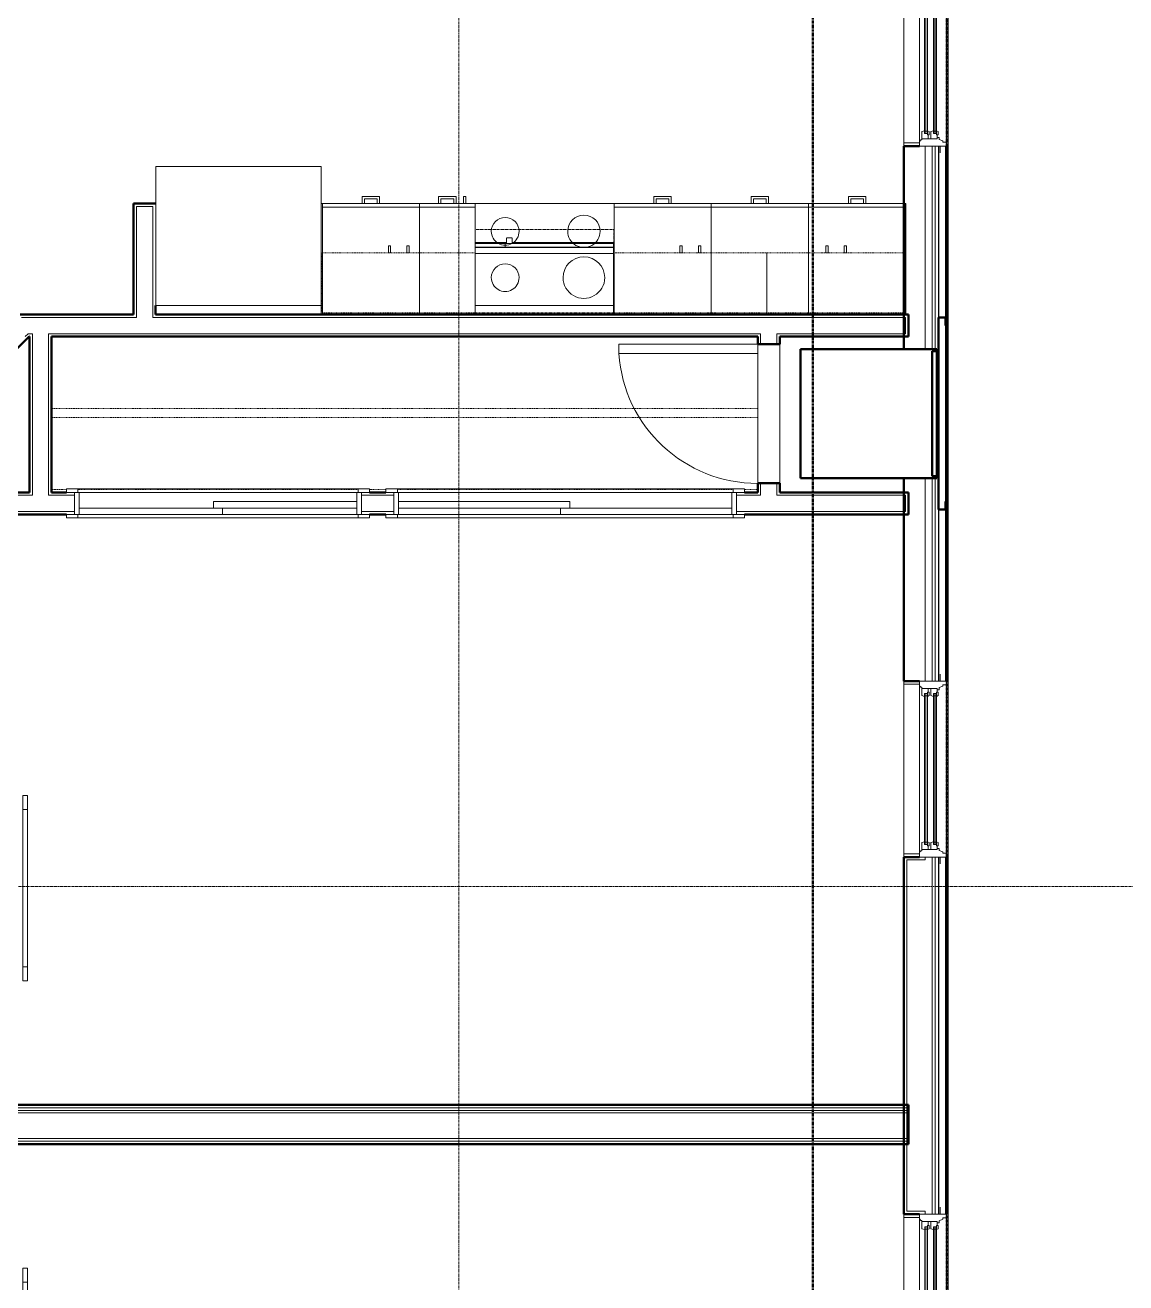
# Model space of a CAD drawing. Header units: inches. Extents: x -4235 to -464, y 9767 to 12359.
# Drawn here: x -2267 to -2029.2, y 10381.6 to 10653.3 of the extents above; entities that cross this region are included whole.
import ezdxf

# ---------------------------------------------------------------- set-up
doc = ezdxf.new("R2010")
doc.units = ezdxf.units.IN
doc.header["$MEASUREMENT"] = 0
for name, pattern in [('Dash', [0.25, 0.125, -0.125]), ('Dash 1_16_', [0.125, 0.0625, -0.0625]), ('Grid Line 1_2_', [0.875, 0.5, -0.125, 0.125, -0.125]), ('Overhead', [0.15625, 0.09375, -0.0625])]:
    doc.linetypes.add(name, pattern=pattern)
for name, color, linetype, lineweight in [('0-1', 7, 'Continuous', 5), ('0-2', 10, 'Continuous', 9), ('A-DOOR-1', 10, 'Continuous', 9), ('A-DOOR-2', 50, 'Continuous', 20), ('A-DOOR-FRAM-1', 10, 'Continuous', 9), ('A-GENM', 5, 'Continuous', 9), ('A-GENM-4', 5, 'Continuous', 50), ('A-GLAZ-1', 151, 'Continuous', 9), ('A-GLAZ-2', 151, 'Continuous', 20), ('A-GLAZ-3', 151, 'Continuous', 50), ('A-WALL', 113, 'Continuous', 13), ('A-WALL-1', 7, 'Continuous', 50), ('A-WALL-2', 250, 'Continuous', 13), ('A-WALL-3', 10, 'Continuous', 9), ('A-WALL-4', 254, 'Continuous', 9), ('A-WALL-5', 113, 'Continuous', 9), ('A-WALL-6', 113, 'Continuous', 50), ('C-PROP-LINE-1', 91, 'Dash 1_16_', 50), ('I-WALL-1', 7, 'Continuous', 50), ('Q-CASE-1', 254, 'Continuous', 9), ('Q-CASE-2', 10, 'Continuous', 9), ('Q-CASE-3', 254, 'Dash', 9), ('Q-CASE-4', 10, 'Dash', 9), ('Q-CASE-HDLN-1', 10, 'Dash', 9), ('Q-CASE-HDLN-2', 254, 'Dash', 9), ('Q-SPCQ-1', 10, 'Continuous', 9), ('Q-SPCQ-2', 91, 'Overhead', 9), ('S-GRID-1', 1, 'Grid Line 1_2_', 9)]:
    doc.layers.add(name, color=color, linetype=linetype, lineweight=lineweight)

# ---------------------------------------------------------------- blocks, each defined once
blk = doc.blocks.new('SWING - SINGLE - FLUSH - 30_ x 70_ - MAGIC PAK DOOR - ACOUSTICAL SEAL - IN CLOSET-3199421-BACKGROUND - RCP - 2ND FLOOR')
at = {"layer": 'A-DOOR-1'}
blk.add_arc((15, 2.375), 30.067, 93.81407, 180, dxfattribs=at)
at = {"layer": 'A-DOOR-2'}
for p, q in [((13, 2.375), (13, 32.375)), ((15, 32.375), (13, 32.375)), ((15, 2.375), (15, 32.375)), ((15, 2.375), (13, 2.375))]:
    blk.add_line(p, q, dxfattribs=at)
blk = doc.blocks.new('SWING - SINGLE - FLUSH - 2-10 x 6-8 - PRIVACY-3199407-BACKGROUND - RCP - 2ND FLOOR')
at = {"layer": 'A-DOOR-1'}
blk.add_arc((17, 2.37), 34.07, 93.3657, 180, dxfattribs=at)
at = {"layer": 'A-DOOR-2'}
for p, q in [((15, 2.37), (15, 36.38)), ((17, 36.38), (15, 36.38)), ((17, 2.37), (17, 36.38)), ((17, 2.37), (15, 2.37))]:
    blk.add_line(p, q, dxfattribs=at)
at = {"layer": 'A-DOOR-FRAM-1'}
for p, q in [((-17, 3.37), (-20, 3.37)), ((-20, 2.37), (-20, 3.37)), ((17, 3.37), (-17, 3.37)), ((-17, 2.37), (-17, 3.37)), ((20, 3.37), (17, 3.37)), ((17, 2.37), (17, 3.37)), ((20, 2.37), (20, 3.37)), ((-20, 2.37), (-17, 2.37)), ((-17, 2.37), (17, 2.37)), ((17, 2.37), (20, 2.37)), ((-17, -2.38), (-20, -2.38)), ((-20, -2.38), (-20, -3.38)), ((17, -2.38), (-17, -2.38)), ((-17, -2.38), (-17, -3.38)), ((20, -2.38), (17, -2.38)), ((17, -2.38), (17, -3.38)), ((20, -2.38), (20, -3.38)), ((-20, -3.38), (-17, -3.38)), ((-17, -3.38), (17, -3.38)), ((17, -3.38), (20, -3.38))]:
    blk.add_line(p, q, dxfattribs=at)
blk = doc.blocks.new('SLIDING - FLUSH - 6-0 x 6-8-3203587-BACKGROUND - RCP - 2ND FLOOR')
at = {"layer": 'A-DOOR-1'}
for p, q in [((-38.75, 2.25), (-38.75, 3)), ((-36.25, 3), (-38.75, 3)), ((36.25, 3), (-36.25, 3)), ((-36.25, 3), (-36.25, 2.25)), ((36.25, 2.25), (36.25, 3)), ((36.25, 3), (38.75, 3)), ((38.75, 3), (38.75, 2.25)), ((-38.75, 2.25), (-36.25, 2.25)), ((1, 2.25), (-36, 2.25)), ((-36, 2.25), (-36, 0.875)), ((-36, 0.875), (1, 0.875)), ((36, 0.875), (-1, 0.875)), ((-1, 0.875), (-1, -0.5)), ((1, 2.25), (1, 0.875)), ((36, 0.875), (36, -0.5)), ((38.75, 2.25), (36.25, 2.25)), ((-38.75, -3.25), (-38.75, -2.5)), ((-36.25, -2.5), (-38.75, -2.5)), ((-36.25, -2.5), (-36.25, -3.25)), ((-1, -0.5), (36, -0.5)), ((36.25, -2.5), (38.75, -2.5)), ((36.25, -3.25), (36.25, -2.5)), ((38.75, -2.5), (38.75, -3.25)), ((-38.75, -3.25), (-36.25, -3.25)), ((-36.25, -3.25), (36.25, -3.25)), ((38.75, -3.25), (36.25, -3.25))]:
    blk.add_line(p, q, dxfattribs=at)
at = {"layer": 'A-DOOR-FRAM-1'}
for p, q in [((-36, 2.25), (-37, 2.25)), ((-37, -2.5), (-37, 2.25)), ((-36, 2.25), (-36, -2.5)), ((36, 2.25), (1, 2.25)), ((36, -2.5), (36, 2.25)), ((36, 2.25), (37, 2.25)), ((37, 2.25), (37, -2.5)), ((-37, -2.5), (-36, -2.5)), ((-36, -2.5), (36, -2.5)), ((37, -2.5), (36, -2.5))]:
    blk.add_line(p, q, dxfattribs=at)
blk = doc.blocks.new('OD_CW_Closet - OD_CW_Closet-3211085-BACKGROUND - RCP - 2ND FLOOR')
at = {"layer": 'Q-CASE-HDLN-1'}
for p, q in [((0.74, 9), (3.59, 9)), ((6.09, 9), (78.59, 9)), ((81.09, 9), (84.59, 9)), ((87.09, 9), (147.59, 9)), ((150.09, 9), (153.3, 9)), ((0.74, -22.35), (0.74, 7.65)), ((0.74, -6.5), (153.3, -6.5)), ((0.74, -8.5), (153.3, -8.5))]:
    blk.add_line(p, q, dxfattribs=at)
at = {"layer": 'Q-CASE-HDLN-2'}
for p, q in [((0.74, 7.65), (0.74, 9)), ((153.3, 9), (153.3, -24)), ((0.74, -24), (0.74, -22.35)), ((153.3, -24), (0.74, -24))]:
    blk.add_line(p, q, dxfattribs=at)
blk = doc.blocks.new('SLIDING - FLUSH - 5-0 x 6-8-3203586-BACKGROUND - RCP - 2ND FLOOR')
at = {"layer": 'A-DOOR-1'}
for p, q in [((-32.75, 2.5), (-32.75, 3.25)), ((-30.25, 3.25), (-32.75, 3.25)), ((30.25, 3.25), (-30.25, 3.25)), ((-30.25, 3.25), (-30.25, 2.5)), ((30.25, 2.5), (30.25, 3.25)), ((30.25, 3.25), (32.75, 3.25)), ((32.75, 3.25), (32.75, 2.5)), ((-32.75, 2.5), (-30.25, 2.5)), ((30, 0.5), (-1, 0.5)), ((-1, 0.5), (-1, -0.88)), ((30, 0.5), (30, -0.88)), ((32.75, 2.5), (30.25, 2.5)), ((-32.75, -3), (-32.75, -2.25)), ((-30.25, -2.25), (-32.75, -2.25)), ((-30.25, -2.25), (-30.25, -3)), ((1, -0.88), (-30, -0.88)), ((-30, -0.88), (-30, -2.25)), ((-30, -2.25), (1, -2.25)), ((-1, -0.88), (30, -0.88)), ((1, -0.88), (1, -2.25)), ((30.25, -2.25), (32.75, -2.25)), ((30.25, -3), (30.25, -2.25)), ((32.75, -2.25), (32.75, -3)), ((-32.75, -3), (-30.25, -3)), ((-30.25, -3), (30.25, -3)), ((32.75, -3), (30.25, -3))]:
    blk.add_line(p, q, dxfattribs=at)
at = {"layer": 'A-DOOR-FRAM-1'}
for p, q in [((-31, -2.25), (-31, 2.5)), ((-30, 2.5), (-31, 2.5)), ((30, 2.5), (-30, 2.5)), ((-30, 2.5), (-30, -2.25)), ((30, -2.25), (30, 2.5)), ((30, 2.5), (31, 2.5)), ((31, 2.5), (31, -2.25)), ((-31, -2.25), (-30, -2.25)), ((1, -2.25), (30, -2.25)), ((31, -2.25), (30, -2.25))]:
    blk.add_line(p, q, dxfattribs=at)
blk = doc.blocks.new('Refrigerator_-_Side-by-Side_6047 - 36_ X 30_-345559-BACKGROUND - RCP - 2ND FLOOR')
at = {"layer": 'Q-SPCQ-1'}
for p, q in [((17.87, 14.42), (-17.88, 14.42)), ((-17.88, 14.42), (-17.88, -15.58)), ((17.87, -15.58), (17.87, 14.42)), ((-17.88, -15.58), (17.87, -15.58))]:
    blk.add_line(p, q, dxfattribs=at)
blk = doc.blocks.new('Range - 24_ x 30_-2320547-BACKGROUND - RCP - 2ND FLOOR')
at = {"layer": 'Q-SPCQ-1'}
blk.add_line((0, 22), (30, 22), dxfattribs=at)
for centre, radius, start, end in [((6.5, 16), 4.5, 360, 180), ((23.5, 16), 3, 360, 180), ((6.5, 16), 4.5, 180, 360), ((23.5, 16), 3, 180, 0), ((6.5, 6), 3.5, 360, 180), ((23.5, 6), 3, 360, 180), ((6.5, 6), 3.5, 180, 0), ((23.5, 6), 3, 180, 360)]:
    blk.add_arc(centre, radius, start, end, dxfattribs=at)
blk = doc.blocks.new('Single Door 1 Drawer 211 - 211 Base Cabinet Single Door1 Drawer 12_-2709705-BACKGROUND - RCP - 2ND FLOOR')
at = {"layer": 'Q-CASE-2'}
for p, q in [((-7.14, 24), (-7.14, 25.5)), ((-7.14, 25.5), (-3.39, 25.5)), ((-3.89, 25), (-6.64, 25)), ((-6.64, 24), (-6.64, 25)), ((-3.89, 24), (-3.89, 25)), ((-3.39, 25.5), (-3.39, 24)), ((-1.27, 25.5), (-1.76, 25.5)), ((-1.76, 25.5), (-1.76, 24)), ((-1.27, 24), (-1.27, 25.5)), ((-11.26, 24), (0.74, 24)), ((-11.26, 23.25), (-11.26, 24)), ((0.74, 23.25), (-11.26, 23.25)), ((-11.26, 23.25), (-11.26, 0)), ((-7.14, 24), (-6.64, 24)), ((-3.39, 24), (-3.89, 24)), ((-1.76, 24), (-1.27, 24)), ((0.74, 24), (0.74, 23.25)), ((0.74, 0), (0.74, 23.25)), ((-11.26, 0), (0.74, 0))]:
    blk.add_line(p, q, dxfattribs=at)
blk = doc.blocks.new('Base Cabinet 4 Drawer 254 - Base Cabinet 4 Drawer 254 21_-2569778-BACKGROUND - RCP - 2ND FLOOR')
at = {"layer": 'Q-CASE-2'}
for p, q in [((-1.14, 24), (-1.14, 25.5)), ((-1.14, 25.5), (2.61, 25.5)), ((2.11, 25), (-0.64, 25)), ((-0.64, 24), (-0.64, 25)), ((2.11, 24), (2.11, 25)), ((2.61, 25.5), (2.61, 24)), ((-9.76, 24), (11.24, 24)), ((-9.76, 23.25), (-9.76, 24)), ((11.24, 23.25), (-9.76, 23.25)), ((-9.76, 23.25), (-9.76, 0)), ((-1.14, 24), (-0.64, 24)), ((2.61, 24), (2.11, 24)), ((11.24, 24), (11.24, 23.25)), ((11.24, 0), (11.24, 23.25)), ((-9.76, 0), (11.24, 0))]:
    blk.add_line(p, q, dxfattribs=at)
blk = doc.blocks.new('Base Cabinet 3 Drawer 230 - Base Cabinet 3 Drawer 230 21_-2578998-BACKGROUND - RCP - 2ND FLOOR')
at = {"layer": 'Q-CASE-2'}
for p, q in [((-1.14, 24), (-1.14, 25.5)), ((-1.14, 25.5), (2.61, 25.5)), ((2.11, 25), (-0.64, 25)), ((-0.64, 24), (-0.64, 25)), ((2.11, 24), (2.11, 25)), ((2.61, 25.5), (2.61, 24)), ((-9.76, 24), (11.24, 24)), ((-9.76, 23.25), (-9.76, 24)), ((11.24, 23.25), (-9.76, 23.25)), ((-9.76, 23.25), (-9.76, 0)), ((-1.14, 24), (-0.64, 24)), ((2.61, 24), (2.11, 24)), ((11.24, 24), (11.24, 23.25)), ((11.24, 0), (11.24, 23.25)), ((-9.76, 0), (11.24, 0))]:
    blk.add_line(p, q, dxfattribs=at)
blk = doc.blocks.new('300 Series Wall Hung Cabinet_302 - 33_ X 36_-2610350-BACKGROUND - RCP - 2ND FLOOR')
at = {"layer": 'Q-CASE-1'}
for p, q in [((-1.76, -13.19), (-2.25, -13.19)), ((-2.25, -13.19), (-2.25, -14.69)), ((-1.76, -14.69), (-1.76, -13.19)), ((2.24, -13.19), (1.75, -13.19)), ((1.75, -13.19), (1.75, -14.69)), ((2.24, -14.69), (2.24, -13.19)), ((-2.25, -14.69), (-1.76, -14.69)), ((1.75, -14.69), (2.24, -14.69))]:
    blk.add_line(p, q, dxfattribs=at)
at = {"layer": 'Q-CASE-3'}
for p, q in [((-16.5, -0.19), (-16.5, -13.19)), ((16.5, -13.19), (16.5, -0.19)), ((-16.5, -13.19), (16.5, -13.19))]:
    blk.add_line(p, q, dxfattribs=at)
at = {"layer": 'Q-CASE-4'}
blk.add_line((16.5, -0.19), (-16.5, -0.19), dxfattribs=at)
blk = doc.blocks.new('300 Series Wall Hung Cabinet_302 - 30_ X 36_-2573882-BACKGROUND - RCP - 2ND FLOOR')
at = {"layer": 'Q-CASE-1'}
for p, q in [((-1.76, 14.69), (-2.25, 14.69)), ((-2.25, 14.69), (-2.25, 13.19)), ((-1.76, 13.19), (-1.76, 14.69)), ((2.24, 14.69), (1.75, 14.69)), ((1.75, 14.69), (1.75, 13.19)), ((2.24, 13.19), (2.24, 14.69)), ((-2.25, 13.19), (-1.76, 13.19)), ((1.75, 13.19), (2.24, 13.19))]:
    blk.add_line(p, q, dxfattribs=at)
at = {"layer": 'Q-CASE-3'}
for p, q in [((-15, 0.19), (-15, 13.19)), ((-15, 13.19), (14.6, 13.19)), ((15, 13.19), (15, 0.19))]:
    blk.add_line(p, q, dxfattribs=at)
at = {"layer": 'Q-CASE-4'}
for p, q in [((14.6, 13.19), (14.98, 13.19)), ((14.6, 0.19), (-15, 0.19)), ((14.98, 0.19), (14.6, 0.19))]:
    blk.add_line(p, q, dxfattribs=at)
blk = doc.blocks.new('30quot_MicrowaveVent_11166 - 70cm miele oven-V33-BACKGROUND - RCP - 2ND FLOOR')
at = {"layer": 'Q-CASE-1'}
for p, q in [((-14.2, -0.38), (-14.2, -13.23)), ((15.68, -13.23), (15.68, -0.38)), ((-14.2, -13.23), (-14.2, -14.49)), ((15.68, -13.23), (-14.2, -13.23)), ((15.68, -14.49), (15.68, -13.23)), ((-14.2, -14.49), (15.68, -14.49)), ((9.18, -14.61), (-14.2, -14.61)), ((-14.2, -14.61), (-14.2, -15.39)), ((-14.2, -15.39), (-14.2, -15.48)), ((-14.2, -15.39), (9.18, -15.39)), ((-14.2, -15.48), (-14.2, -15.6)), ((-14.2, -15.6), (7.69, -15.6)), ((7.69, -15.39), (7.69, -16.16)), ((7.69, -16.16), (7.69, -16.55)), ((8.88, -16.55), (8.88, -15.39)), ((8.88, -15.6), (15.68, -15.6)), ((9.18, -14.61), (9.18, -15.39)), ((15.68, -14.61), (9.18, -14.61)), ((9.18, -14.61), (9.18, -15.39)), ((9.18, -15.39), (15.68, -15.39)), ((15.68, -14.61), (15.68, -15.39)), ((15.68, -15.6), (15.68, -15.39)), ((7.69, -16.6), (8.88, -16.6))]:
    blk.add_line(p, q, dxfattribs=at)
at = {"layer": 'Q-CASE-2'}
for p, q in [((15.68, 0), (-14.2, 0)), ((-14.2, 0), (-14.2, -0.38)), ((15.68, -0.38), (15.68, 0))]:
    blk.add_line(p, q, dxfattribs=at)
blk = doc.blocks.new('SWING - SINGLE - FLUSH - 2-10 x 6-8 - PRIVACY-3199405-BACKGROUND - RCP - 2ND FLOOR')
at = {"layer": 'A-DOOR-1'}
blk.add_arc((17, -2.37), 34.07, 180, 266.6343, dxfattribs=at)
at = {"layer": 'A-DOOR-2'}
for p, q in [((15, -2.37), (15, -36.38)), ((17, -2.37), (15, -2.37)), ((17, -2.37), (17, -36.38)), ((17, -36.38), (15, -36.38))]:
    blk.add_line(p, q, dxfattribs=at)
at = {"layer": 'A-DOOR-FRAM-1'}
for p, q in [((-17, 3.38), (-20, 3.38)), ((-20, 3.38), (-20, 2.38)), ((17, 3.38), (-17, 3.38)), ((-17, 3.38), (-17, 2.38)), ((20, 3.38), (17, 3.38)), ((17, 3.38), (17, 2.38)), ((20, 3.38), (20, 2.38)), ((-20, 2.38), (-17, 2.38)), ((-17, 2.38), (17, 2.38)), ((17, 2.38), (20, 2.38)), ((-17, -2.37), (-20, -2.37)), ((-20, -3.37), (-20, -2.37)), ((17, -2.37), (-17, -2.37)), ((-17, -3.37), (-17, -2.37)), ((20, -2.37), (17, -2.37)), ((17, -3.37), (17, -2.37)), ((20, -3.37), (20, -2.37)), ((-20, -3.37), (-17, -3.37)), ((-17, -3.37), (17, -3.37)), ((17, -3.37), (20, -3.37))]:
    blk.add_line(p, q, dxfattribs=at)
blk = doc.blocks.new('300 Series Wall Hung Cabinet_302 - 33_ X 36_-2610278-BACKGROUND - RCP - 2ND FLOOR')
at = {"layer": 'Q-CASE-1'}
for p, q in [((-1.76, 14.69), (-2.25, 14.69)), ((-2.25, 14.69), (-2.25, 13.19)), ((-1.76, 13.19), (-1.76, 14.69)), ((2.24, 14.69), (1.75, 14.69)), ((1.75, 14.69), (1.75, 13.19)), ((2.24, 13.19), (2.24, 14.69)), ((-2.25, 13.19), (-1.76, 13.19)), ((1.75, 13.19), (2.24, 13.19))]:
    blk.add_line(p, q, dxfattribs=at)
at = {"layer": 'Q-CASE-3'}
for p, q in [((-16.5, 0.19), (-16.5, 13.19)), ((-16.5, 13.19), (16.5, 13.19)), ((16.5, 13.19), (16.5, 0.19))]:
    blk.add_line(p, q, dxfattribs=at)
at = {"layer": 'Q-CASE-4'}
blk.add_line((16.5, 0.19), (-16.5, 0.19), dxfattribs=at)
blk = doc.blocks.new('Range_Hood_386 - 30_ Wide-2577799-BACKGROUND - RCP - 2ND FLOOR')
at = {"layer": 'Q-SPCQ-2'}
for p, q in [((-15, -6), (-15, 12)), ((-15, 12), (15, 12)), ((15, 12), (15, -6)), ((15, -6), (-15, -6))]:
    blk.add_line(p, q, dxfattribs=at)
blk = doc.blocks.new('CTR - 1st Phase - Unit Layouts_rvt-1-BACKGROUND - RCP - 2ND FLOOR')
at = {"layer": 'A-WALL-1'}
for p, q in [((-2243.53, 10590.75), (-2243.53, 10614.75)), ((-2243.53, 10614.75), (-2242.9, 10614.75)), ((-2242.9, 10614.75), (-2239.4, 10614.75)), ((-2239.4, 10614.75), (-2238.78, 10614.75)), ((-2238.78, 10592.75), (-2238.78, 10590.75)), ((-2268.05, 10590.75), (-2243.53, 10590.75)), ((-2238.78, 10590.75), (-2076.17, 10590.75)), ((-2076.17, 10590.75), (-2076.17, 10590.13)), ((-2076.17, 10590.13), (-2076.17, 10586.63)), ((-2076.17, 10586.63), (-2076.17, 10586)), ((-2266.08, 10586), (-2299.73, 10552.35)), ((-2266.04, 10586), (-2266.08, 10586)), ((-2266.04, 10552.35), (-2266.04, 10586)), ((-2108.72, 10586), (-2261.29, 10586)), ((-2261.29, 10586), (-2261.29, 10552.35)), ((-2108.72, 10584.35), (-2108.72, 10586)), ((-2103.97, 10584.35), (-2108.72, 10584.35)), ((-2076.17, 10586), (-2103.97, 10586)), ((-2103.97, 10586), (-2103.97, 10584.35)), ((-2108.72, 10552.35), (-2108.72, 10554.35)), ((-2108.72, 10554.35), (-2103.97, 10554.35)), ((-2103.97, 10554.35), (-2103.97, 10552.35)), ((-2299.73, 10552.35), (-2266.04, 10552.35)), ((-2261.29, 10552.35), (-2258.07, 10552.35)), ((-2192.57, 10552.35), (-2189.07, 10552.35)), ((-2111.57, 10552.35), (-2108.72, 10552.35)), ((-2103.97, 10552.35), (-2076.17, 10552.35)), ((-2076.17, 10552.35), (-2076.17, 10551.73)), ((-2076.17, 10551.73), (-2076.17, 10548.23)), ((-2076.17, 10548.23), (-2076.17, 10547.6)), ((-2258.07, 10547.6), (-2304.48, 10547.6)), ((-2189.07, 10547.6), (-2192.57, 10547.6)), ((-2076.17, 10547.6), (-2111.57, 10547.6))]:
    blk.add_line(p, q, dxfattribs=at)
at = {"layer": 'A-WALL-2'}
for p, q in [((-2242.9, 10614.13), (-2239.4, 10614.13)), ((-2242.9, 10590.75), (-2242.9, 10614.13)), ((-2239.4, 10590.75), (-2239.4, 10614.13)), ((-2242.9, 10590.13), (-2267.79, 10590.13)), ((-2242.9, 10590.75), (-2242.9, 10590.13)), ((-2239.4, 10590.75), (-2239.4, 10590.13)), ((-2076.8, 10590.13), (-2239.4, 10590.13)), ((-2076.8, 10590.13), (-2076.8, 10586.63)), ((-2266.34, 10586.63), (-2266.97, 10586)), ((-2265.41, 10586.63), (-2266.34, 10586.63)), ((-2265.41, 10586.63), (-2265.41, 10586)), ((-2108.1, 10586.63), (-2261.91, 10586.63)), ((-2261.91, 10586.63), (-2261.91, 10586)), ((-2108.1, 10586.63), (-2108.1, 10586)), ((-2076.8, 10586.63), (-2104.6, 10586.63)), ((-2104.6, 10586.63), (-2104.6, 10586)), ((-2265.41, 10552.35), (-2265.41, 10586)), ((-2261.91, 10552.35), (-2261.91, 10586)), ((-2108.1, 10584.35), (-2108.1, 10586)), ((-2104.6, 10584.35), (-2104.6, 10586)), ((-2108.1, 10552.35), (-2108.1, 10554.35)), ((-2104.6, 10552.35), (-2104.6, 10554.35)), ((-2265.41, 10551.73), (-2300.36, 10551.73)), ((-2265.41, 10552.35), (-2265.41, 10551.73)), ((-2261.91, 10552.35), (-2261.91, 10551.73)), ((-2256.32, 10551.73), (-2261.91, 10551.73)), ((-2187.32, 10551.73), (-2194.32, 10551.73)), ((-2108.1, 10551.73), (-2113.32, 10551.73)), ((-2108.1, 10552.35), (-2108.1, 10551.73)), ((-2104.6, 10552.35), (-2104.6, 10551.73)), ((-2076.8, 10551.73), (-2104.6, 10551.73)), ((-2076.8, 10551.73), (-2076.8, 10548.23)), ((-2256.32, 10548.23), (-2303.86, 10548.23)), ((-2187.32, 10548.23), (-2194.32, 10548.23)), ((-2076.8, 10548.23), (-2113.32, 10548.23))]:
    blk.add_line(p, q, dxfattribs=at)
at = {"layer": 'A-WALL-3'}
for p, q in [((-2108.72, 10584.35), (-2108.72, 10554.35)), ((-2103.97, 10554.35), (-2103.97, 10584.35)), ((-2256.32, 10547.6), (-2256.32, 10552.35)), ((-2194.32, 10547.6), (-2194.32, 10552.35)), ((-2187.32, 10552.35), (-2187.32, 10547.6)), ((-2113.32, 10552.35), (-2113.32, 10547.6))]:
    blk.add_line(p, q, dxfattribs=at)
at = {"layer": 'A-WALL-4'}
for p, q in [((-2108.72, 10584.35), (-2103.97, 10584.35)), ((-2103.97, 10554.35), (-2108.72, 10554.35))]:
    blk.add_line(p, q, dxfattribs=at)
at = {"layer": 'A-WALL-5'}
for p, q in [((-2194.15, 10614.75), (-2203.03, 10614.75)), ((-2203.03, 10614.75), (-2203.03, 10592.75)), ((-2203.03, 10614.75), (-2194.15, 10614.75)), ((-2193.65, 10614.75), (-2194.15, 10614.75)), ((-2190.9, 10614.75), (-2193.65, 10614.75)), ((-2193.65, 10614.75), (-2190.9, 10614.75)), ((-2190.4, 10614.75), (-2190.9, 10614.75)), ((-2177.65, 10614.75), (-2190.4, 10614.75)), ((-2190.4, 10614.75), (-2177.65, 10614.75)), ((-2177.15, 10614.75), (-2177.65, 10614.75)), ((-2174.4, 10614.75), (-2177.15, 10614.75)), ((-2177.15, 10614.75), (-2174.4, 10614.75)), ((-2173.9, 10614.75), (-2174.4, 10614.75)), ((-2172.28, 10614.75), (-2173.9, 10614.75)), ((-2173.9, 10614.75), (-2172.28, 10614.75)), ((-2171.79, 10614.75), (-2172.28, 10614.75)), ((-2131.15, 10614.75), (-2171.79, 10614.75)), ((-2171.79, 10614.75), (-2131.15, 10614.75)), ((-2130.65, 10614.75), (-2131.15, 10614.75)), ((-2127.9, 10614.75), (-2130.65, 10614.75)), ((-2130.65, 10614.75), (-2127.9, 10614.75)), ((-2127.4, 10614.75), (-2127.9, 10614.75)), ((-2110.15, 10614.75), (-2127.4, 10614.75)), ((-2127.4, 10614.75), (-2110.15, 10614.75)), ((-2109.65, 10614.75), (-2110.15, 10614.75)), ((-2106.9, 10614.75), (-2109.65, 10614.75)), ((-2109.65, 10614.75), (-2106.9, 10614.75)), ((-2106.4, 10614.75), (-2106.9, 10614.75)), ((-2089.15, 10614.75), (-2106.4, 10614.75)), ((-2106.4, 10614.75), (-2089.15, 10614.75)), ((-2088.65, 10614.75), (-2089.15, 10614.75)), ((-2085.9, 10614.75), (-2088.65, 10614.75)), ((-2088.65, 10614.75), (-2085.9, 10614.75)), ((-2085.4, 10614.75), (-2085.9, 10614.75)), ((-2077.17, 10614.75), (-2085.4, 10614.75)), ((-2085.4, 10614.75), (-2077.17, 10614.75)), ((-2076.8, 10614.75), (-2077.17, 10614.75)), ((-2077.17, 10614.75), (-2076.8, 10614.75)), ((-2076.8, 10590.75), (-2076.8, 10614.75)), ((-2076.8, 10614.75), (-2076.8, 10590.75)), ((-2203.03, 10592.75), (-2203.03, 10590.75)), ((-2203.03, 10590.75), (-2203.03, 10592.75)), ((-2203.03, 10590.75), (-2077.17, 10590.75)), ((-2077.17, 10590.75), (-2203.03, 10590.75)), ((-2077.17, 10590.75), (-2076.8, 10590.75)), ((-2076.8, 10590.75), (-2077.17, 10590.75))]:
    blk.add_line(p, q, dxfattribs=at)
at = {"layer": '0-2'}
for name, p, rotation in [('Refrigerator_-_Side-by-Side_6047 - 36_ X 30_-345559-BACKGROUND - RCP - 2ND FLOOR', (-2220.9, 10607.18), 180), ('Range - 24_ x 30_-2320547-BACKGROUND - RCP - 2ND FLOOR', (-2139.78, 10614.75), 180), ('Range_Hood_386 - 30_ Wide-2577799-BACKGROUND - RCP - 2ND FLOOR', (-2154.78, 10603.13), 180), ('300 Series Wall Hung Cabinet_302 - 33_ X 36_-2610350-BACKGROUND - RCP - 2ND FLOOR', (-2186.28, 10590.94), 180), ('30quot_MicrowaveVent_11166 - 70cm miele oven-V33-BACKGROUND - RCP - 2ND FLOOR', (-2154.1, 10590.75), 180), ('OD_CW_Closet - OD_CW_Closet-3211085-BACKGROUND - RCP - 2ND FLOOR', (-2107.99, 10562), 180), ('SWING - SINGLE - FLUSH - 30_ x 70_ - MAGIC PAK DOOR - ACOUSTICAL SEAL - IN CLOSET-3199421-BACKGROUND - RCP - 2ND FLOOR', (-2106.35, 10569.35), 90.00000000011721), ('SLIDING - FLUSH - 6-0 x 6-8-3203587-BACKGROUND - RCP - 2ND FLOOR', (-2150.32, 10549.85), 180), ('SWING - SINGLE - FLUSH - 2-10 x 6-8 - PRIVACY-3199407-BACKGROUND - RCP - 2ND FLOOR', (-2269.87, 10466.84), 90.00000000011305), ('SWING - SINGLE - FLUSH - 2-10 x 6-8 - PRIVACY-3199405-BACKGROUND - RCP - 2ND FLOOR', (-2269.87, 10364.74), 269.9999999998544)]:
    blk.add_blockref(name, p, dxfattribs=dict(at, rotation=rotation))
for name, p in [('Base Cabinet 3 Drawer 230 - Base Cabinet 3 Drawer 230 21_-2578998-BACKGROUND - RCP - 2ND FLOOR', (-2193.01, 10590.75)), ('Single Door 1 Drawer 211 - 211 Base Cabinet Single Door1 Drawer 12_-2709705-BACKGROUND - RCP - 2ND FLOOR', (-2170.51, 10590.75)), ('Base Cabinet 4 Drawer 254 - Base Cabinet 4 Drawer 254 21_-2569778-BACKGROUND - RCP - 2ND FLOOR', (-2130.01, 10590.75)), ('Base Cabinet 3 Drawer 230 - Base Cabinet 3 Drawer 230 21_-2578998-BACKGROUND - RCP - 2ND FLOOR', (-2109.01, 10590.75)), ('Base Cabinet 3 Drawer 230 - Base Cabinet 3 Drawer 230 21_-2578998-BACKGROUND - RCP - 2ND FLOOR', (-2088.01, 10590.75)), ('300 Series Wall Hung Cabinet_302 - 33_ X 36_-2610278-BACKGROUND - RCP - 2ND FLOOR', (-2123.28, 10590.94)), ('300 Series Wall Hung Cabinet_302 - 30_ X 36_-2573882-BACKGROUND - RCP - 2ND FLOOR', (-2091.78, 10590.94)), ('SLIDING - FLUSH - 5-0 x 6-8-3203586-BACKGROUND - RCP - 2ND FLOOR', (-2225.32, 10549.85))]:
    blk.add_blockref(name, p, dxfattribs=at)
blk = doc.blocks.new('CTR - 1st Phase - Common Walls_rvt-1-BACKGROUND - RCP - 2ND FLOOR')
at = {"layer": 'A-WALL-2'}
for p, q in [((-2436.39, 10419.41), (-2076.17, 10419.41)), ((-2435.76, 10418.79), (-2076.17, 10418.79)), ((-2435.26, 10418.29), (-2076.17, 10418.29)), ((-2437.18, 10412.79), (-2076.17, 10412.79)), ((-2437.8, 10412.16), (-2076.17, 10412.16))]:
    blk.add_line(p, q, dxfattribs=at)
at = {"layer": 'I-WALL-1'}
for p, q in [((-2437.01, 10420.04), (-2076.17, 10420.04)), ((-2076.17, 10420.04), (-2076.17, 10411.54)), ((-2076.17, 10411.54), (-2438.43, 10411.54))]:
    blk.add_line(p, q, dxfattribs=at)
blk = doc.blocks.new('Basic Wall _ EXT - FIBER CEMENT - LARGE - 1hr - ___-2505167-BACKGROUND - RCP - 2ND FLOOR')
at = {"layer": 'A-WALL-5'}
for p, q in [((-2067.63, 10851.68), (-2067.63, 9979.9)), ((-2067.63, 9979.9), (-2067.63, 10851.68)), ((-2067.6, 9979.87), (-2067.6, 10851.71)), ((-2067.6, 9979.87), (-2067.6, 10851.71)), ((-2069.67, 10627.18), (-2069.67, 10590.15)), ((-2069.67, 10590.15), (-2069.67, 10627.18)), ((-2069.64, 10590.15), (-2069.64, 10627.18)), ((-2069.64, 10590.15), (-2069.64, 10627.18)), ((-2069.67, 10590.15), (-2069.67, 10548.63)), ((-2069.67, 10548.63), (-2069.67, 10590.15)), ((-2069.64, 10548.63), (-2069.64, 10590.15)), ((-2069.64, 10548.63), (-2069.64, 10590.15)), ((-2069.67, 10548.63), (-2069.67, 10511.6)), ((-2069.67, 10511.6), (-2069.67, 10548.63)), ((-2069.64, 10511.6), (-2069.64, 10548.63)), ((-2069.64, 10511.6), (-2069.64, 10548.63)), ((-2069.67, 10473.58), (-2069.67, 10396.4)), ((-2069.67, 10396.4), (-2069.67, 10473.58)), ((-2069.64, 10396.4), (-2069.64, 10473.58)), ((-2069.64, 10396.4), (-2069.64, 10473.58))]:
    blk.add_line(p, q, dxfattribs=at)
blk = doc.blocks.new('Window-Double_Hung-Andersen-400_Series-Tilt_Wash - DOUBLE HUNG - REVERSE COTTAGE - 2ND FLOOR-2888790-BACKGROUND - RCP - 2ND FLOOR')
at = {"layer": 'A-GLAZ-1'}
for p, q in [((-16.29, 2.31), (-15.7, 2.31)), ((-16.29, 1.94), (-15.7, 1.94)), ((-16.29, 0.38), (-15.7, 0.38)), ((-15.82, 2.31), (-15.82, 1.94)), ((-15.82, 0.38), (-15.82, 0)), ((-15.7, 2.44), (15.7, 2.44)), ((-15.7, 2.31), (15.7, 2.31)), ((-15.7, 1.94), (15.7, 1.94)), ((-15.7, 1.81), (15.7, 1.81)), ((-15.7, 0.5), (15.7, 0.5)), ((-15.7, 0.38), (15.7, 0.38)), ((-15.7, 0), (15.7, 0)), ((16.29, 2.31), (15.7, 2.31)), ((16.29, 1.94), (15.7, 1.94)), ((16.29, 0.38), (15.7, 0.38)), ((15.82, 2.31), (15.82, 1.94)), ((15.82, 0.38), (15.82, 0)), ((-19.01, -2.62), (-19.01, -4.12)), ((-19.01, -2.62), (-18.95, -2.62)), ((18.95, -1.25), (-18.95, -1.25)), ((-18.95, -1.25), (-18.95, -4.63)), ((-18.32, -1.25), (-18.32, -4.63)), ((-16.29, 0), (-15.7, 0)), ((-15.7, -0.13), (15.7, -0.13)), ((16.29, 0), (15.7, 0)), ((18.32, -1.25), (18.32, -4.63)), ((18.95, -4.63), (18.95, -1.25)), ((18.95, -2.62), (19.01, -2.62)), ((19.01, -4.12), (19.01, -2.62)), ((-19.01, -4.12), (-18.95, -4.12)), ((-18.95, -4.63), (18.95, -4.63)), ((18.95, -4.12), (19.01, -4.12))]:
    blk.add_line(p, q, dxfattribs=at)
at = {"layer": 'A-GLAZ-2'}
for p, q in [((-19.01, 3.25), (-20.51, 3.25)), ((19.01, 4.62), (-19.01, 4.62)), ((-19.01, 4.62), (-19.01, -1.25)), ((-18.2, 4.62), (-18.2, 3.81)), ((-18.2, 3.81), (-17.92, 3.81)), ((-17.92, 3.81), (-17.61, 3)), ((-17.61, 3), (-17.14, 3)), ((-17.14, 3), (-17.14, 2.56)), ((-15.86, 2.78), (-16.57, 2.78)), ((-16.57, 2.44), (-16.57, 2.78)), ((-15.86, 2.78), (-15.7, 2.44)), ((15.86, 2.78), (15.7, 2.44)), ((15.86, 2.78), (16.57, 2.78)), ((16.57, 2.44), (16.57, 2.78)), ((17.14, 3), (17.14, 2.56)), ((17.61, 3), (17.14, 3)), ((17.92, 3.81), (17.61, 3)), ((18.2, 3.81), (17.92, 3.81)), ((18.2, 4.62), (18.2, 3.81)), ((19.01, -1.25), (19.01, 4.62)), ((19.01, 3.25), (20.51, 3.25)), ((-17.42, 2.56), (-16.57, 2.56)), ((-17.42, 2.56), (-17.42, -0.75)), ((-17.42, 1.19), (-15.86, 1.19)), ((-17.42, 0.62), (-16.57, 0.62)), ((-15.7, 2.44), (-16.57, 2.44)), ((-15.86, 0.84), (-16.57, 0.84)), ((-16.57, 0.5), (-16.57, 0.84)), ((-15.7, 0.5), (-16.57, 0.5)), ((-16.29, 2.44), (-16.29, 1.81)), ((-15.7, 1.81), (-16.29, 1.81)), ((-16.29, 0.5), (-16.29, -0.13)), ((-15.86, 1.19), (-15.7, 1.81)), ((-15.86, 0.84), (-15.7, 0.5)), ((15.7, 2.44), (16.57, 2.44)), ((15.7, 1.81), (16.29, 1.81)), ((15.86, 1.19), (15.7, 1.81)), ((15.86, 0.84), (15.7, 0.5)), ((15.7, 0.5), (16.57, 0.5)), ((17.42, 1.19), (15.86, 1.19)), ((15.86, 0.84), (16.57, 0.84)), ((16.29, 2.44), (16.29, 1.81)), ((16.29, 0.5), (16.29, -0.13)), ((17.42, 2.56), (16.57, 2.56)), ((16.57, 0.5), (16.57, 0.84)), ((17.42, 0.62), (16.57, 0.62)), ((17.42, 2.56), (17.42, -0.75)), ((-19.01, -1.25), (19.01, -1.25)), ((-17.67, -0.97), (-18, -1.25)), ((-17.67, -0.97), (-17.67, -0.75)), ((-17.67, -0.75), (-15.86, -0.75)), ((-15.7, -0.13), (-16.29, -0.13)), ((-15.86, -0.75), (-15.7, -0.13)), ((15.7, -0.13), (16.29, -0.13)), ((15.86, -0.75), (15.7, -0.13)), ((17.67, -0.75), (15.86, -0.75)), ((17.67, -0.97), (17.67, -0.75)), ((17.67, -0.97), (18, -1.25))]:
    blk.add_line(p, q, dxfattribs=at)
blk = doc.blocks.new('Window-Double_Hung-Andersen-400_Series-Tilt_Wash - DOUBLE HUNG - REVERSE COTTAGE - 2ND FLOOR-2888709-BACKGROUND - RCP - 2ND FLOOR')
at = {"layer": 'A-GLAZ-1'}
for p, q in [((-19.01, 4.12), (-19.01, 2.62)), ((-18.95, 4.12), (-19.01, 4.12)), ((-18.95, 4.63), (18.95, 4.63)), ((-18.95, 1.25), (-18.95, 4.63)), ((-18.32, 1.25), (-18.32, 4.63)), ((18.32, 1.25), (18.32, 4.63)), ((18.95, 4.63), (18.95, 1.25)), ((19.01, 4.12), (18.95, 4.12)), ((19.01, 2.62), (19.01, 4.12)), ((-18.95, 2.62), (-19.01, 2.62)), ((18.95, 1.25), (-18.95, 1.25)), ((-16.29, 0), (-15.7, 0)), ((-15.82, -0.38), (-15.82, 0)), ((-15.7, 0.12), (15.7, 0.12)), ((16.29, 0), (15.7, 0)), ((15.82, -0.38), (15.82, 0)), ((19.01, 2.62), (18.95, 2.62)), ((-16.29, -0.38), (-15.7, -0.38)), ((-16.29, -1.94), (-15.7, -1.94)), ((-16.29, -2.31), (-15.7, -2.31)), ((-15.82, -2.31), (-15.82, -1.94)), ((-15.7, 0), (15.7, 0)), ((-15.7, -0.38), (15.7, -0.38)), ((-15.7, -0.5), (15.7, -0.5)), ((-15.7, -1.81), (15.7, -1.81)), ((-15.7, -1.94), (15.7, -1.94)), ((-15.7, -2.31), (15.7, -2.31)), ((-15.7, -2.44), (15.7, -2.44)), ((16.29, -0.38), (15.7, -0.38)), ((16.29, -1.94), (15.7, -1.94)), ((16.29, -2.31), (15.7, -2.31)), ((15.82, -2.31), (15.82, -1.94))]:
    blk.add_line(p, q, dxfattribs=at)
at = {"layer": 'A-GLAZ-2'}
for p, q in [((-19.01, 1.25), (19.01, 1.25)), ((-19.01, -4.62), (-19.01, 1.25)), ((-17.67, 0.97), (-18, 1.25)), ((-17.67, 0.97), (-17.67, 0.75)), ((-17.67, 0.75), (-15.86, 0.75)), ((-17.42, -2.56), (-17.42, 0.75)), ((-16.29, -0.5), (-16.29, 0.12)), ((-15.7, 0.12), (-16.29, 0.12)), ((-15.86, 0.75), (-15.7, 0.12)), ((15.86, 0.75), (15.7, 0.12)), ((15.7, 0.12), (16.29, 0.12)), ((17.67, 0.75), (15.86, 0.75)), ((16.29, -0.5), (16.29, 0.12)), ((17.42, -2.56), (17.42, 0.75)), ((17.67, 0.97), (18, 1.25)), ((17.67, 0.97), (17.67, 0.75)), ((19.01, 1.25), (19.01, -4.62)), ((-17.42, -0.62), (-16.57, -0.62)), ((-17.42, -1.19), (-15.86, -1.19)), ((-17.42, -2.56), (-16.57, -2.56)), ((-17.14, -3), (-17.14, -2.56)), ((-16.57, -0.5), (-16.57, -0.84)), ((-15.7, -0.5), (-16.57, -0.5)), ((-15.86, -0.84), (-16.57, -0.84)), ((-16.57, -2.44), (-16.57, -2.78)), ((-15.7, -2.44), (-16.57, -2.44)), ((-16.29, -2.44), (-16.29, -1.81)), ((-15.7, -1.81), (-16.29, -1.81)), ((-15.86, -0.84), (-15.7, -0.5)), ((-15.86, -1.19), (-15.7, -1.81)), ((-15.86, -2.78), (-15.7, -2.44)), ((15.86, -0.84), (15.7, -0.5)), ((15.7, -0.5), (16.57, -0.5)), ((15.86, -1.19), (15.7, -1.81)), ((15.7, -1.81), (16.29, -1.81)), ((15.86, -2.78), (15.7, -2.44)), ((15.7, -2.44), (16.57, -2.44)), ((15.86, -0.84), (16.57, -0.84)), ((17.42, -1.19), (15.86, -1.19)), ((16.29, -2.44), (16.29, -1.81)), ((16.57, -0.5), (16.57, -0.84)), ((17.42, -0.62), (16.57, -0.62)), ((16.57, -2.44), (16.57, -2.78)), ((17.42, -2.56), (16.57, -2.56)), ((17.14, -3), (17.14, -2.56)), ((-19.01, -3.25), (-20.51, -3.25)), ((19.01, -4.62), (-19.01, -4.62)), ((-18.2, -3.81), (-17.92, -3.81)), ((-18.2, -4.62), (-18.2, -3.81)), ((-17.92, -3.81), (-17.61, -3)), ((-17.61, -3), (-17.14, -3)), ((-15.86, -2.78), (-16.57, -2.78)), ((15.86, -2.78), (16.57, -2.78)), ((17.61, -3), (17.14, -3)), ((17.92, -3.81), (17.61, -3)), ((18.2, -3.81), (17.92, -3.81)), ((18.2, -4.62), (18.2, -3.81)), ((19.01, -3.25), (20.51, -3.25))]:
    blk.add_line(p, q, dxfattribs=at)
blk = doc.blocks.new('V-Series_EWC4_SPVU_RFA_2015 - 2ND AND 3RD FLOOR-V151-BACKGROUND - RCP - 2ND FLOOR')
at = {"layer": 'A-GENM'}
for p, q in [((-2070.05, 10275.19), (-2070.05, 10275.69)), ((-2070.05, 10248.69), (-2070.05, 10249.19))]:
    blk.add_line(p, q, dxfattribs=at)
at = {"layer": 'A-GENM-4'}
for p, q in [((-2099.49, 10276.13), (-2070.05, 10276.13)), ((-2099.49, 10248.25), (-2099.49, 10276.13)), ((-2071.05, 10275.19), (-2071.05, 10275.69)), ((-2071.05, 10275.69), (-2070.05, 10275.69)), ((-2070.05, 10275.69), (-2071.05, 10275.69)), ((-2071.05, 10275.69), (-2071.05, 10248.69)), ((-2071.05, 10249.19), (-2071.05, 10275.19)), ((-2070.05, 10276.13), (-2070.05, 10275.69)), ((-2070.05, 10275.69), (-2070.05, 10275.19)), ((-2070.05, 10275.19), (-2070.05, 10249.19)), ((-2071.05, 10248.69), (-2071.05, 10249.19)), ((-2070.05, 10249.19), (-2070.05, 10248.69)), ((-2070.05, 10248.25), (-2099.49, 10248.25)), ((-2070.05, 10248.69), (-2071.05, 10248.69)), ((-2071.05, 10248.69), (-2070.05, 10248.69)), ((-2070.05, 10248.69), (-2070.05, 10248.25))]:
    blk.add_line(p, q, dxfattribs=at)
blk = doc.blocks.new('Perforated Panel at Magic-Pak - hvac panel - 2nd floor 2-2817259-BACKGROUND - RCP - 2ND FLOOR')
at = {"layer": 'A-GLAZ-3'}
for p, q in [((-19.01, -4.56), (-19.01, -4.62)), ((19.01, -4.56), (-19.01, -4.56)), ((-19.01, -4.62), (19.01, -4.62)), ((19.01, -4.62), (19.01, -4.56))]:
    blk.add_line(p, q, dxfattribs=at)
blk = doc.blocks.new('Family - ___-2835860-BACKGROUND - RCP - 2ND FLOOR')
at = {"layer": 'C-PROP-LINE-1'}
blk.add_line((-2067.92, 9980.19), (-2067.92, 10851.39), dxfattribs=at)
blk = doc.blocks.new('Family - ___-2835903-BACKGROUND - RCP - 2ND FLOOR')
at = {"layer": 'C-PROP-LINE-1'}
blk.add_line((-2096.82, 10009.09), (-2096.82, 10822.49), dxfattribs=at)
blk = doc.blocks.new('Family - ___-2835932-BACKGROUND - RCP - 2ND FLOOR')
at = {"layer": 'C-PROP-LINE-1'}
blk.add_line((-2067.92, 9980.19), (-2067.92, 10851.39), dxfattribs=at)

msp = doc.modelspace()

# ---------------------------------------------------------------- linework, layer by layer
at = {"layer": 'A-WALL'}
for p, q in [((-2072.55, 10627.18), (-2072.55, 10583.33)), ((-2071.05, 10627.18), (-2071.05, 10583.33)), ((-2070.42, 10627.18), (-2070.42, 10583.33)), ((-2069.67, 10627.18), (-2069.67, 10590.15)), ((-2068.17, 10627.18), (-2068.17, 10590.15)), ((-2071.05, 10555.45), (-2071.05, 10511.6)), ((-2070.42, 10555.45), (-2070.42, 10511.6)), ((-2069.67, 10548.63), (-2069.67, 10511.6)), ((-2068.17, 10548.63), (-2068.17, 10511.6)), ((-2071.05, 10473.58), (-2071.05, 10396.4)), ((-2070.42, 10473.58), (-2070.42, 10396.4)), ((-2069.67, 10473.58), (-2069.67, 10396.4)), ((-2068.17, 10473.58), (-2068.17, 10396.4))]:
    msp.add_line(p, q, dxfattribs=at)
at = {"layer": 'A-WALL-5'}
for p, q in [((-2077.17, 10627.24), (-2077.17, 10627.18)), ((-2068.17, 10588.4), (-2068.17, 10550.38)), ((-2072.55, 10555.45), (-2072.55, 10511.6)), ((-2077.17, 10511.54), (-2077.17, 10511.6)), ((-2077.17, 10473.58), (-2077.17, 10473.64)), ((-2076.55, 10472.95), (-2072.55, 10472.95)), ((-2076.55, 10397.03), (-2076.55, 10472.95)), ((-2072.55, 10473.58), (-2072.55, 10472.95)), ((-2077.17, 10396.34), (-2077.17, 10396.4)), ((-2072.55, 10397.03), (-2076.55, 10397.03)), ((-2072.55, 10397.03), (-2072.55, 10396.4))]:
    msp.add_line(p, q, dxfattribs=at)
at = {"layer": 'A-WALL-6'}
for p, q in [((-2077.17, 10583.33), (-2077.17, 10627.18)), ((-2077.17, 10627.18), (-2073.8, 10627.18)), ((-2067.92, 10627.18), (-2067.92, 10588.4)), ((-2068.17, 10590.15), (-2069.67, 10590.15)), ((-2069.67, 10590.15), (-2069.67, 10548.63)), ((-2068.17, 10588.4), (-2068.17, 10590.15)), ((-2067.92, 10588.4), (-2068.17, 10588.4)), ((-2070.05, 10583.33), (-2077.17, 10583.33)), ((-2070.05, 10555.45), (-2070.05, 10583.33)), ((-2077.17, 10511.6), (-2077.17, 10555.45)), ((-2077.17, 10555.45), (-2070.05, 10555.45)), ((-2069.67, 10548.63), (-2068.17, 10548.63)), ((-2068.17, 10548.63), (-2068.17, 10550.38)), ((-2068.17, 10550.38), (-2067.92, 10550.38)), ((-2067.92, 10550.38), (-2067.92, 10511.6)), ((-2073.8, 10511.6), (-2077.17, 10511.6)), ((-2077.17, 10396.4), (-2077.17, 10473.58)), ((-2077.17, 10473.58), (-2073.8, 10473.58)), ((-2067.92, 10473.58), (-2067.92, 10396.4)), ((-2073.8, 10396.4), (-2077.17, 10396.4))]:
    msp.add_line(p, q, dxfattribs=at)
at = {"layer": 'S-GRID-1'}
for p, q in [((-2173.32, 9836.18), (-2173.32, 12309.48)), ((-464.45, 10467.19), (-4185.7, 10467.19))]:
    msp.add_line(p, q, dxfattribs=at)

# ---------------------------------------------------------------- block references
at = {"layer": '0-1'}
for name in ['CTR - 1st Phase - Unit Layouts_rvt-1-BACKGROUND - RCP - 2ND FLOOR', 'CTR - 1st Phase - Common Walls_rvt-1-BACKGROUND - RCP - 2ND FLOOR']:
    msp.add_blockref(name, (0, 0), dxfattribs=at)
at = {"layer": 'A-GENM'}
msp.add_blockref('V-Series_EWC4_SPVU_RFA_2015 - 2ND AND 3RD FLOOR-V151-BACKGROUND - RCP - 2ND FLOOR', (0, 307.2), dxfattribs=at)
at = {"layer": 'A-GLAZ-1'}
for name, p, rotation in [('Window-Double_Hung-Andersen-400_Series-Tilt_Wash - DOUBLE HUNG - REVERSE COTTAGE - 2ND FLOOR-2888790-BACKGROUND - RCP - 2ND FLOOR', (-2072.55, 10646.19), 269.9999999999999), ('Perforated Panel at Magic-Pak - hvac panel - 2nd floor 2-2817259-BACKGROUND - RCP - 2ND FLOOR', (-2072.55, 10569.39), 89.99999999999991), ('Window-Double_Hung-Andersen-400_Series-Tilt_Wash - DOUBLE HUNG - REVERSE COTTAGE - 2ND FLOOR-2888790-BACKGROUND - RCP - 2ND FLOOR', (-2072.55, 10492.59), 269.9999999999999), ('Window-Double_Hung-Andersen-400_Series-Tilt_Wash - DOUBLE HUNG - REVERSE COTTAGE - 2ND FLOOR-2888709-BACKGROUND - RCP - 2ND FLOOR', (-2072.55, 10377.39), 89.99999999999991)]:
    msp.add_blockref(name, p, dxfattribs=dict(at, rotation=rotation))
at = {"layer": 'A-WALL-5'}
msp.add_blockref('Basic Wall _ EXT - FIBER CEMENT - LARGE - 1hr - ___-2505167-BACKGROUND - RCP - 2ND FLOOR', (0, 0), dxfattribs=at)
at = {"layer": 'C-PROP-LINE-1'}
for name in ['Family - ___-2835860-BACKGROUND - RCP - 2ND FLOOR', 'Family - ___-2835932-BACKGROUND - RCP - 2ND FLOOR', 'Family - ___-2835903-BACKGROUND - RCP - 2ND FLOOR']:
    msp.add_blockref(name, (0, 0), dxfattribs=at)

doc.saveas('drawing.dxf')
